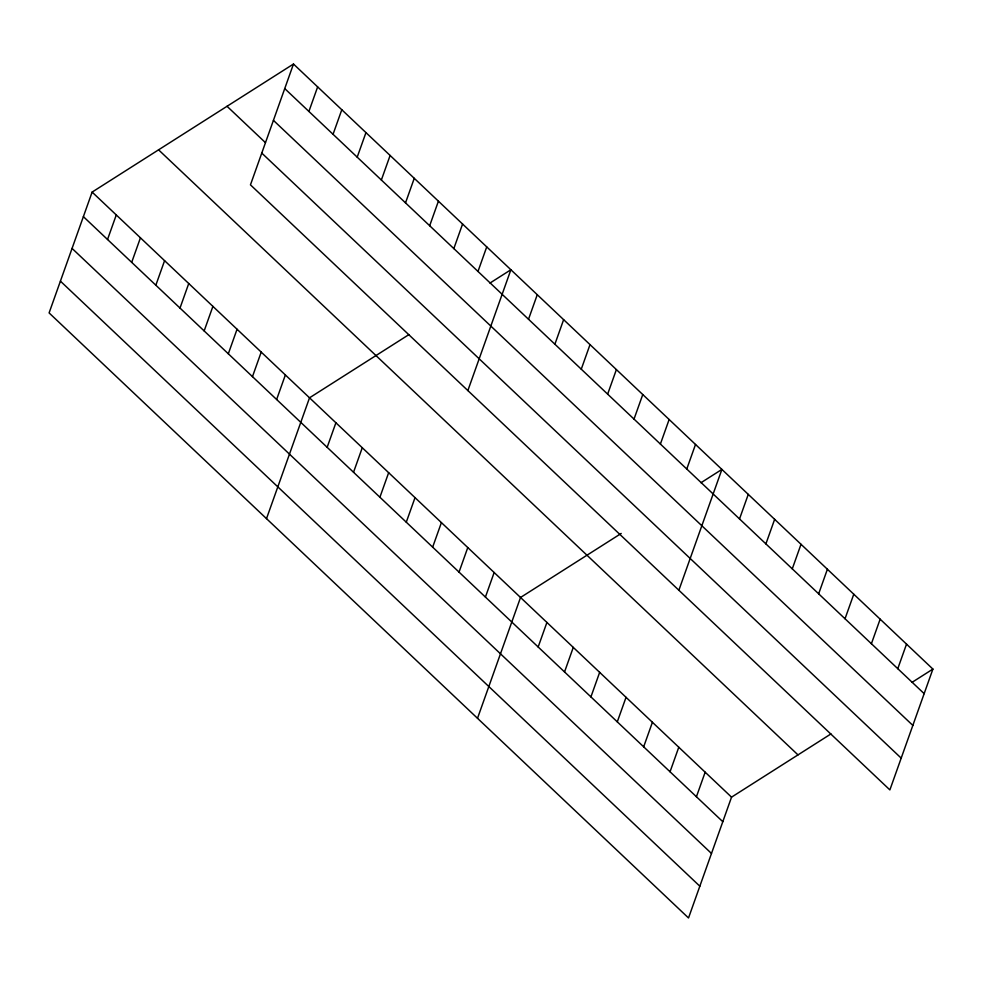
<?xml version="1.0" encoding="UTF-8"?>
<svg xmlns="http://www.w3.org/2000/svg" width="982" height="982" viewBox="0 0 982 982"><rect width="100%" height="100%" fill="white"/><g stroke="black" fill="none" stroke-linecap="round" stroke-linejoin="round"><path stroke-width="1.47" d="M293.483 64.026L250.459 184.849L889.876 789.909L932.9 669.086L293.483 64.026L92.124 192.091L49.1 312.914L688.517 917.974L731.541 797.151L830.956 733.922M107.529 239.498L116.281 214.948M131.686 262.366L140.438 237.804M155.843 285.222L164.583 260.66M180.001 308.078L188.74 283.516M204.158 330.934L212.898 306.384M308.9 111.445L317.64 86.895M228.315 353.79L237.055 329.24M333.045 134.301L341.797 109.751M252.472 376.646L261.212 352.096M357.202 157.157L365.955 132.607M276.629 399.502L285.369 374.952M381.36 180.025L390.112 155.463M266.503 518.631L309.526 397.808L408.942 334.592M405.517 202.881L414.257 178.319M327.153 447.326L335.905 422.763M429.674 225.737L438.414 201.175M353.532 472.281L362.272 447.731M453.831 248.593L462.571 224.031M379.911 497.236L388.651 472.686M477.988 271.449L486.728 246.899M406.278 522.203L415.03 497.641M467.862 390.566L510.885 269.755L489.969 283.062M432.657 547.158L441.409 522.608M528.512 319.273L537.264 294.71M459.036 572.113L467.776 547.563M554.891 344.228L563.631 319.666M485.415 597.081L494.155 572.518M581.27 369.183L590.01 344.633M477.51 718.296L520.534 597.473L621.213 533.447M607.649 394.138L616.389 369.588M538.161 646.991L546.913 622.441M634.016 419.105L642.768 394.543M564.54 671.946L573.279 647.396M660.395 444.06L669.135 419.51M590.918 696.913L599.658 672.351M686.774 469.015L695.514 444.465M617.285 721.868L626.037 697.318M678.869 590.243L721.893 469.421L700.976 482.727M643.664 746.823L652.416 722.273M739.52 518.938L748.272 494.376M670.043 771.791L678.783 747.228M765.899 543.893L774.638 519.343M696.422 796.746L705.162 772.196M792.278 568.848L801.017 544.298M818.657 593.815L827.396 569.253M845.023 618.77L853.775 594.22M871.402 643.726L880.142 619.176M897.781 668.693L906.521 644.131M911.983 682.392L932.9 669.086M284.743 88.589L924.16 693.648M273.426 120.356L912.843 725.416M227.038 106.289L265.459 142.66M261.777 153.082L901.194 758.141M158.568 149.829L797.985 754.888M92.124 192.091L731.541 797.151M83.384 216.641L722.801 821.701M72.067 248.409L711.484 853.468M60.418 281.147L699.835 886.206"/></g></svg>
